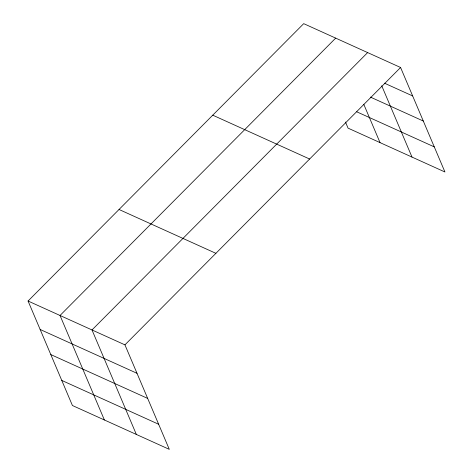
<?xml version="1.0" encoding="UTF-8"?>
<svg xmlns="http://www.w3.org/2000/svg" width="473" height="473" viewBox="0 0 473 473"><rect width="100%" height="100%" fill="white"/><g stroke="black" fill="none" stroke-linecap="round" stroke-linejoin="round"><path stroke-width="0.71" d="M28.067 301.017L124.937 344.858L169.293 449.35L72.422 405.509L28.067 301.017L303.707 23.65L400.578 67.491L444.933 171.983L348.063 128.142L345.473 122.04M335.676 38.118L60.03 315.485L104.385 419.977M367.645 52.586L91.999 329.953L136.354 434.445M124.937 344.858L400.578 67.491M384.431 83.171L412.663 95.948M370.394 97.089L423.311 121.041M356.725 111.794L434.285 146.89M212.749 115.181L309.62 159.023M119.03 209.486L215.901 253.327M40.146 329.474L137.016 373.315M50.794 354.567L147.665 398.408M61.768 380.422L158.638 424.257M381.741 85.79L412.001 157.077M363.755 104.261L380.032 142.609"/></g></svg>
